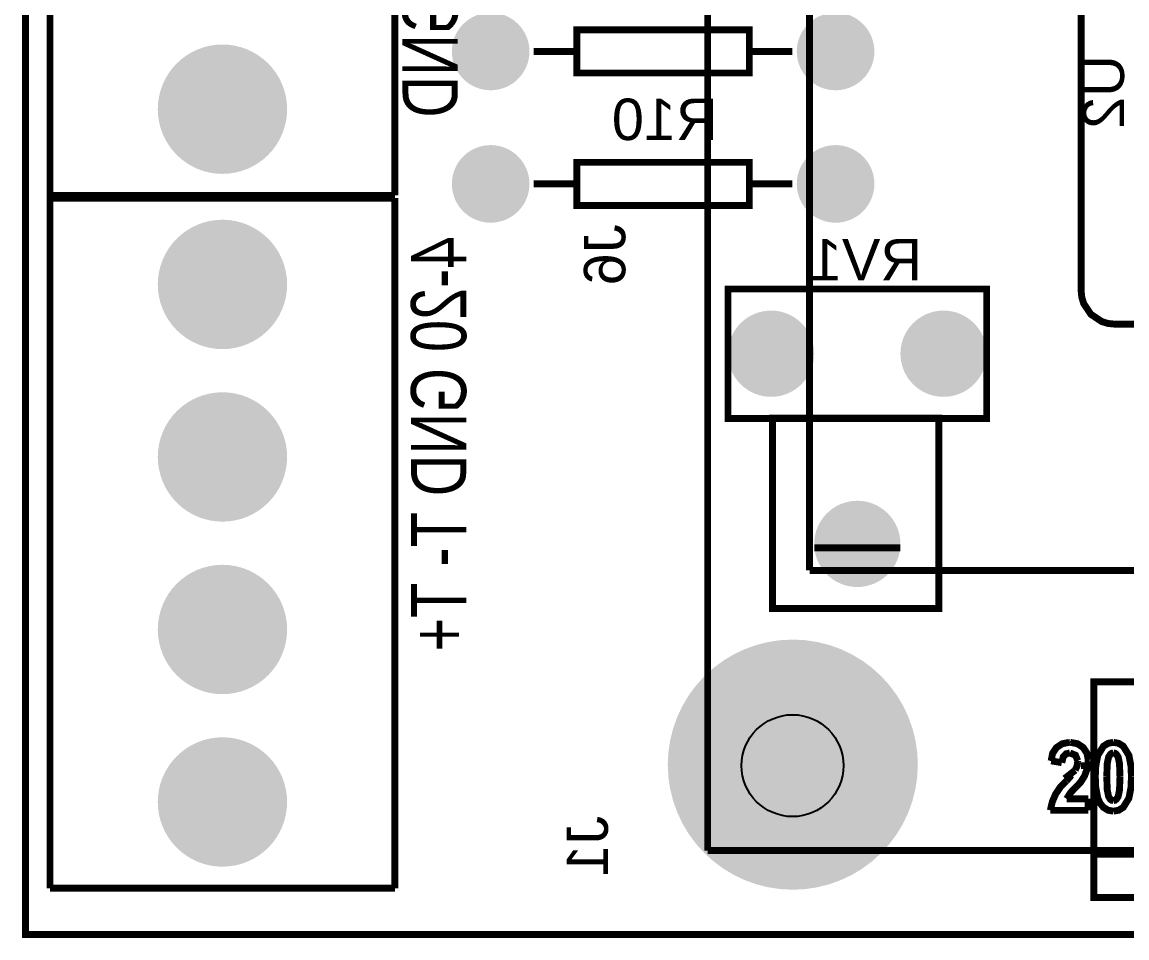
# Model space of a CAD drawing. Header units: inches. Extents: x -2.28 to 2.28, y -1.45 to 1.48.
# Drawn here: x -2.276 to -0.994, y -1.441 to -0.379 of the extents above; entities that cross this region are included whole.
import ezdxf

# ---------------------------------------------------------------- set-up
doc = ezdxf.new("R2010")
doc.units = ezdxf.units.IN
doc.layers.get('0').update_dxf_attribs({"linetype": 'CONTINUOUS'})

# ---------------------------------------------------------------- blocks, each defined once
blk = doc.blocks.new('EPAD')
at = {"const_width": 0.5}
blk.add_lwpolyline([(-0.25, 0, 1), (0.25, 0, 1)], format="xyb", close=True, dxfattribs=at)

msp = doc.modelspace()

# ---------------------------------------------------------------- linework, layer by layer
at = {"const_width": 0.008}
for points in [[(-2.271654, -1.436724), (2.279528, -1.436724), (2.279528, 1.472724), (-2.271654, 1.472724), (-2.271654, -1.436724)], [(-2.271654, -1.436724), (2.279528, -1.436724), (2.279528, 1.472724), (-2.271654, 1.472724), (-2.271654, -1.436724)], [(-2.271654, -1.436724), (2.279528, -1.436724), (2.279528, 1.472724), (-2.271654, 1.472724), (-2.271654, -1.436724)], [(-1.480638, 1.416417), (-1.480638, -1.339488)], [(-1.480638, 1.416417), (-1.480638, -1.339488)], [(-1.480638, 1.416417), (-1.480638, -1.339488)], [(-1.362528, 1.091614), (-1.362528, -1.014685)], [(-1.362528, 1.091614), (-1.362528, -1.014685)], [(-1.362528, 1.091614), (-1.362528, -1.014685)], [(-1.047567, 0.766811), (-1.047567, -0.689882), (-1.046783, -0.697932), (-1.04453, -0.705376), (-1.036187, -0.717872), (-1.023691, -0.726215), (-1.016247, -0.728469), (-1.008197, -0.729252), (1.708339, -0.729252)], [(-1.047567, 0.766811), (-1.047567, -0.689882), (-1.046783, -0.697932), (-1.04453, -0.705376), (-1.036187, -0.717872), (-1.023691, -0.726215), (-1.016247, -0.728469), (-1.008197, -0.729252), (1.708339, -0.729252)], [(-1.047567, 0.766811), (-1.047567, -0.689882), (-1.046783, -0.697932), (-1.04453, -0.705376), (-1.036187, -0.717872), (-1.023691, -0.726215), (-1.016247, -0.728469), (-1.008197, -0.729252), (1.708339, -0.729252)], [(-2.243307, -0.180031), (-2.243307, -0.580031)], [(-2.243307, -0.180031), (-2.243307, -0.580031)], [(-2.243307, -0.180031), (-2.243307, -0.580031)], [(-1.843307, -0.180031), (-1.843307, -0.580031)], [(-1.843307, -0.180031), (-1.843307, -0.580031)], [(-1.843307, -0.180031), (-1.843307, -0.580031)], [(-1.632283, -0.438102), (-1.432283, -0.438102), (-1.432283, -0.388102), (-1.632283, -0.388102), (-1.632283, -0.438102)], [(-1.632283, -0.438102), (-1.432283, -0.438102), (-1.432283, -0.388102), (-1.632283, -0.388102), (-1.632283, -0.438102)], [(-1.632283, -0.438102), (-1.432283, -0.438102), (-1.432283, -0.388102), (-1.632283, -0.388102), (-1.632283, -0.438102)], [(-1.682283, -0.413102), (-1.632283, -0.413102)], [(-1.682283, -0.413102), (-1.632283, -0.413102)], [(-1.682283, -0.413102), (-1.632283, -0.413102)], [(-1.432283, -0.413102), (-1.382283, -0.413102)], [(-1.432283, -0.413102), (-1.382283, -0.413102)], [(-1.432283, -0.413102), (-1.382283, -0.413102)], [(-1.632283, -0.591646), (-1.432283, -0.591646), (-1.432283, -0.541646), (-1.632283, -0.541646), (-1.632283, -0.591646)], [(-1.632283, -0.591646), (-1.432283, -0.591646), (-1.432283, -0.541646), (-1.632283, -0.541646), (-1.632283, -0.591646)], [(-1.632283, -0.591646), (-1.432283, -0.591646), (-1.432283, -0.541646), (-1.632283, -0.541646), (-1.632283, -0.591646)], [(-1.682283, -0.566646), (-1.632283, -0.566646)], [(-1.682283, -0.566646), (-1.632283, -0.566646)], [(-1.682283, -0.566646), (-1.632283, -0.566646)], [(-1.432283, -0.566646), (-1.382283, -0.566646)], [(-1.432283, -0.566646), (-1.382283, -0.566646)], [(-1.432283, -0.566646), (-1.382283, -0.566646)], [(-2.243307, -0.580031), (-1.843307, -0.580031)], [(-2.243307, -0.580031), (-1.843307, -0.580031)], [(-2.243307, -0.580031), (-1.843307, -0.580031)], [(-1.843307, -0.583181), (-2.243307, -0.583181), (-2.243307, -1.383181)], [(-1.843307, -0.583181), (-2.243307, -0.583181), (-2.243307, -1.383181)], [(-1.843307, -0.583181), (-2.243307, -0.583181), (-2.243307, -1.383181)], [(-1.843307, -1.383181), (-1.843307, -0.583181)], [(-1.843307, -1.383181), (-1.843307, -0.583181)], [(-1.843307, -1.383181), (-1.843307, -0.583181)], [(-1.457087, -0.838496), (-1.157087, -0.838496), (-1.157087, -0.688496), (-1.457087, -0.688496), (-1.457087, -0.838496)], [(-1.457087, -0.838496), (-1.157087, -0.838496), (-1.157087, -0.688496), (-1.457087, -0.688496), (-1.457087, -0.838496)], [(-1.457087, -0.838496), (-1.157087, -0.838496), (-1.157087, -0.688496), (-1.457087, -0.688496), (-1.457087, -0.838496)], [(-1.405512, -1.058772), (-1.212598, -1.058772), (-1.212598, -0.838299), (-1.405512, -0.838299), (-1.405512, -1.058772)], [(-1.405512, -1.058772), (-1.212598, -1.058772), (-1.212598, -0.838299), (-1.405512, -0.838299), (-1.405512, -1.058772)], [(-1.405512, -1.058772), (-1.212598, -1.058772), (-1.212598, -0.838299), (-1.405512, -0.838299), (-1.405512, -1.058772)], [(-1.357087, -0.988496), (-1.257087, -0.988496)], [(-1.357087, -0.988496), (-1.257087, -0.988496)], [(-1.357087, -0.988496), (-1.257087, -0.988496)], [(-1.362528, -1.014685), (2.062669, -1.014685)], [(-1.362528, -1.014685), (2.062669, -1.014685)], [(-1.362528, -1.014685), (2.062669, -1.014685)], [(-1.032693, -1.393811), (1.067307, -1.393811), (1.067307, -1.143811), (-1.032693, -1.143811), (-1.032693, -1.393811)], [(-1.032693, -1.393811), (1.067307, -1.393811), (1.067307, -1.143811), (-1.032693, -1.143811), (-1.032693, -1.393811)], [(-1.032693, -1.393811), (1.067307, -1.393811), (1.067307, -1.143811), (-1.032693, -1.143811), (-1.032693, -1.393811)], [(-1.082245, -1.235052), (-1.080624, -1.226781), (-1.07617, -1.220111), (-1.069501, -1.215657), (-1.06123, -1.214036)], [(-1.082245, -1.235052), (-1.080624, -1.226781), (-1.07617, -1.220111), (-1.069501, -1.215657), (-1.06123, -1.214036)], [(-1.082245, -1.235052), (-1.080624, -1.226781), (-1.07617, -1.220111), (-1.069501, -1.215657), (-1.06123, -1.214036)], [(-1.06024, -1.214059), (-1.06123, -1.214036)], [(-1.06024, -1.214059), (-1.06123, -1.214036)], [(-1.06024, -1.214059), (-1.06123, -1.214036)], [(-1.060244, -1.21406), (-1.059849, -1.214056)], [(-1.060244, -1.21406), (-1.059849, -1.214056)], [(-1.060244, -1.21406), (-1.059849, -1.214056)], [(-1.03925, -1.234656), (-1.040839, -1.226548), (-1.045204, -1.220011), (-1.051742, -1.215646), (-1.059849, -1.214056)], [(-1.03925, -1.234656), (-1.040839, -1.226548), (-1.045204, -1.220011), (-1.051742, -1.215646), (-1.059849, -1.214056)], [(-1.03925, -1.234656), (-1.040839, -1.226548), (-1.045204, -1.220011), (-1.051742, -1.215646), (-1.059849, -1.214056)], [(-1.03111, -1.253813), (-1.030538, -1.241296), (-1.028135, -1.229016), (-1.021598, -1.218477), (-1.016317, -1.215161), (-1.010178, -1.21406)], [(-1.03111, -1.253813), (-1.030538, -1.241296), (-1.028135, -1.229016), (-1.021598, -1.218477), (-1.016317, -1.215161), (-1.010178, -1.21406)], [(-1.03111, -1.253813), (-1.030538, -1.241296), (-1.028135, -1.229016), (-1.021598, -1.218477), (-1.016317, -1.215161), (-1.010178, -1.21406)], [(-1.010178, -1.21406), (-1.004012, -1.21516), (-0.998706, -1.218483), (-0.992147, -1.229066), (-0.989752, -1.241402), (-0.989183, -1.253973)], [(-1.010178, -1.21406), (-1.004012, -1.21516), (-0.998706, -1.218483), (-0.992147, -1.229066), (-0.989752, -1.241402), (-0.989183, -1.253973)], [(-1.010178, -1.21406), (-1.004012, -1.21516), (-0.998706, -1.218483), (-0.992147, -1.229066), (-0.989752, -1.241402), (-0.989183, -1.253973)], [(-1.060509, -1.226331), (-1.065001, -1.227318), (-1.068232, -1.23056), (-1.069969, -1.23758)], [(-1.060509, -1.226331), (-1.065001, -1.227318), (-1.068232, -1.23056), (-1.069969, -1.23758)], [(-1.060509, -1.226331), (-1.065001, -1.227318), (-1.068232, -1.23056), (-1.069969, -1.23758)], [(-1.05146, -1.23538), (-1.054076, -1.228947), (-1.060509, -1.226331)], [(-1.05146, -1.23538), (-1.054076, -1.228947), (-1.060509, -1.226331)], [(-1.05146, -1.23538), (-1.054076, -1.228947), (-1.060509, -1.226331)], [(-1.010146, -1.226331), (-1.012024, -1.226722), (-1.013598, -1.227817), (-1.015688, -1.231035), (-1.017222, -1.238567), (-1.017816, -1.253973)], [(-1.010146, -1.226331), (-1.012024, -1.226722), (-1.013598, -1.227817), (-1.015688, -1.231035), (-1.017222, -1.238567), (-1.017816, -1.253973)], [(-1.010146, -1.226331), (-1.012024, -1.226722), (-1.013598, -1.227817), (-1.015688, -1.231035), (-1.017222, -1.238567), (-1.017816, -1.253973)], [(-1.002477, -1.253973), (-1.003053, -1.238556), (-1.004596, -1.23102), (-1.006681, -1.227797), (-1.008267, -1.226716), (-1.010146, -1.226331)], [(-1.002477, -1.253973), (-1.003053, -1.238556), (-1.004596, -1.23102), (-1.006681, -1.227797), (-1.008267, -1.226716), (-1.010146, -1.226331)], [(-1.002477, -1.253973), (-1.003053, -1.238556), (-1.004596, -1.23102), (-1.006681, -1.227797), (-1.008267, -1.226716), (-1.010146, -1.226331)], [(-1.082245, -1.235052), (-1.08224, -1.235528)], [(-1.082245, -1.235052), (-1.08224, -1.235528)], [(-1.082245, -1.235052), (-1.08224, -1.235528)], [(-1.069969, -1.23758), (-1.08224, -1.235534)], [(-1.069969, -1.23758), (-1.08224, -1.235534)], [(-1.069969, -1.23758), (-1.08224, -1.235534)], [(-1.066589, -1.255979), (-1.054422, -1.246335)], [(-1.066589, -1.255979), (-1.054422, -1.246335)], [(-1.066589, -1.255979), (-1.054422, -1.246335)], [(-1.054422, -1.246335), (-1.052161, -1.241143), (-1.051562, -1.236733)], [(-1.054422, -1.246335), (-1.052161, -1.241143), (-1.051562, -1.236733)], [(-1.054422, -1.246335), (-1.052161, -1.241143), (-1.051562, -1.236733)], [(-1.039291, -1.235959), (-1.040628, -1.244927), (-1.043641, -1.253099), (-1.04818, -1.260306), (-1.054095, -1.26638)], [(-1.039291, -1.235959), (-1.040628, -1.244927), (-1.043641, -1.253099), (-1.04818, -1.260306), (-1.054095, -1.26638)], [(-1.039291, -1.235959), (-1.040628, -1.244927), (-1.043641, -1.253099), (-1.04818, -1.260306), (-1.054095, -1.26638)], [(-1.05146, -1.23538), (-1.051562, -1.236733)], [(-1.05146, -1.23538), (-1.051562, -1.236733)], [(-1.05146, -1.23538), (-1.051562, -1.236733)], [(-1.027882, -1.241063), (-1.047567, -1.241063)], [(-1.027882, -1.241063), (-1.047567, -1.241063)], [(-1.027882, -1.241063), (-1.047567, -1.241063)], [(-1.03925, -1.234656), (-1.039291, -1.235949)], [(-1.03925, -1.234656), (-1.039291, -1.235949)], [(-1.03925, -1.234656), (-1.039291, -1.235949)], [(-1.083266, -1.292824), (-1.080914, -1.282804), (-1.076953, -1.273726), (-1.071503, -1.265713), (-1.064685, -1.258885)], [(-1.083266, -1.292824), (-1.080914, -1.282804), (-1.076953, -1.273726), (-1.071503, -1.265713), (-1.064685, -1.258885)], [(-1.083266, -1.292824), (-1.080914, -1.282804), (-1.076953, -1.273726), (-1.071503, -1.265713), (-1.064685, -1.258885)], [(-1.064696, -1.258894), (-1.058715, -1.252042)], [(-1.064696, -1.258894), (-1.058715, -1.252042)], [(-1.064696, -1.258894), (-1.058715, -1.252042)], [(-1.010115, -1.293822), (-1.0163, -1.292732), (-1.021626, -1.289406), (-1.025622, -1.284544), (-1.028184, -1.278792), (-1.030559, -1.266419), (-1.03111, -1.253813)], [(-1.010115, -1.293822), (-1.0163, -1.292732), (-1.021626, -1.289406), (-1.025622, -1.284544), (-1.028184, -1.278792), (-1.030559, -1.266419), (-1.03111, -1.253813)], [(-1.010115, -1.293822), (-1.0163, -1.292732), (-1.021626, -1.289406), (-1.025622, -1.284544), (-1.028184, -1.278792), (-1.030559, -1.266419), (-1.03111, -1.253813)], [(-1.017816, -1.253973), (-1.017222, -1.269351), (-1.015692, -1.276869), (-1.013596, -1.280074), (-1.012021, -1.281163), (-1.010146, -1.281551)], [(-1.017816, -1.253973), (-1.017222, -1.269351), (-1.015692, -1.276869), (-1.013596, -1.280074), (-1.012021, -1.281163), (-1.010146, -1.281551)], [(-1.017816, -1.253973), (-1.017222, -1.269351), (-1.015692, -1.276869), (-1.013596, -1.280074), (-1.012021, -1.281163), (-1.010146, -1.281551)], [(-1.010146, -1.281551), (-1.00827, -1.281168), (-1.006687, -1.28009), (-1.004597, -1.276881), (-1.003055, -1.26936), (-1.002477, -1.253973)], [(-1.010146, -1.281551), (-1.00827, -1.281168), (-1.006687, -1.28009), (-1.004597, -1.276881), (-1.003055, -1.26936), (-1.002477, -1.253973)], [(-1.010146, -1.281551), (-1.00827, -1.281168), (-1.006687, -1.28009), (-1.004597, -1.276881), (-1.003055, -1.26936), (-1.002477, -1.253973)], [(-0.989183, -1.253973), (-0.989754, -1.266514), (-0.992144, -1.278821), (-0.998677, -1.289389), (-1.003965, -1.292717), (-1.010115, -1.293822)], [(-0.989183, -1.253973), (-0.989754, -1.266514), (-0.992144, -1.278821), (-0.998677, -1.289389), (-1.003965, -1.292717), (-1.010115, -1.293822)], [(-0.989183, -1.253973), (-0.989754, -1.266514), (-0.992144, -1.278821), (-0.998677, -1.289389), (-1.003965, -1.292717), (-1.010115, -1.293822)], [(-1.064392, -1.279506), (-1.059736, -1.272312), (-1.05412, -1.266406)], [(-1.064392, -1.279506), (-1.059736, -1.272312), (-1.05412, -1.266406)], [(-1.064392, -1.279506), (-1.059736, -1.272312), (-1.05412, -1.266406)], [(-1.064392, -1.279506), (-1.039291, -1.279506)], [(-1.064392, -1.279506), (-1.039291, -1.279506)], [(-1.064392, -1.279506), (-1.039291, -1.279506)], [(-1.039291, -1.279506), (-1.039291, -1.2928)], [(-1.039291, -1.279506), (-1.039291, -1.2928)], [(-1.039291, -1.279506), (-1.039291, -1.2928)], [(-1.039291, -1.2928), (-1.083262, -1.2928)], [(-1.039291, -1.2928), (-1.083262, -1.2928)], [(-1.039291, -1.2928), (-1.083262, -1.2928)], [(-1.480638, -1.339488), (-0.968827, -1.339488)], [(-1.480638, -1.339488), (-0.968827, -1.339488)], [(-1.480638, -1.339488), (-0.968827, -1.339488)], [(1.067307, -1.343811), (-1.032693, -1.343811)], [(1.067307, -1.343811), (-1.032693, -1.343811)], [(1.067307, -1.343811), (-1.032693, -1.343811)], [(-1.843307, -1.383181), (-2.243307, -1.383181)], [(-1.843307, -1.383181), (-2.243307, -1.383181)], [(-1.843307, -1.383181), (-2.243307, -1.383181)]]:
    msp.add_lwpolyline(points, dxfattribs=at)
msp.add_circle((-1.382213, -1.241063), 0.059055)
msp.add_circle((-1.382213, -1.241063), 0.059055)
msp.add_circle((-1.382213, -1.241063), 0.059055)

# ---------------------------------------------------------------- block references
for p, xscale, yscale in [((-1.732283, -0.413102), 0.09, 0.09), ((-1.332283, -0.413102), 0.09, 0.09), ((-2.043307, -0.480031), 0.15, 0.15), ((-1.732283, -0.566646), 0.09, 0.09), ((-1.332283, -0.566646), 0.09, 0.09), ((-2.043307, -0.683181), 0.15, 0.15), ((-1.407087, -0.763496), 0.1, 0.1), ((-1.207087, -0.763496), 0.1, 0.1), ((-2.043307, -0.883181), 0.15, 0.15), ((-1.307087, -0.983969), 0.1, 0.1), ((-2.043307, -1.083181), 0.15, 0.15), ((-1.38189, -1.239874), 0.29, 0.29), ((-2.043307, -1.283181), 0.15, 0.15)]:
    msp.add_blockref('EPAD', p, dxfattribs=dict(xscale=xscale, yscale=yscale))

# ---------------------------------------------------------------- texts
at = {"text_generation_flag": 2}
for s, height, width, p in [('4-20 GND', 0.064, 0.78125, (-1.77052, -0.188693)), ('4-20 GND', 0.064, 0.78125, (-1.77052, -0.188693)), ('4-20 GND', 0.064, 0.78125, (-1.77052, -0.188693)), ('U2', 0.048, 1.041667, (-0.997795, -0.417433)), ('U2', 0.048, 1.041667, (-0.997795, -0.417433)), ('U2', 0.048, 1.041667, (-0.997795, -0.417433)), ('J6', 0.048, 1.041667, (-1.576142, -0.613496)), ('J6', 0.048, 1.041667, (-1.576142, -0.613496)), ('J6', 0.048, 1.041667, (-1.576142, -0.613496)), ('4-20 GND T- T+', 0.064, 0.78125, (-1.760677, -0.627669)), ('4-20 GND T- T+', 0.064, 0.78125, (-1.760677, -0.627669)), ('4-20 GND T- T+', 0.064, 0.78125, (-1.760677, -0.627669)), ('J1', 0.048, 1.041667, (-1.596331, -1.299323)), ('J1', 0.048, 1.041667, (-1.596331, -1.299323)), ('J1', 0.048, 1.041667, (-1.596331, -1.299323))]:
    msp.add_text(s, height=height, rotation=90, dxfattribs=dict(at, width=width)).set_placement(p)
at = {"text_generation_flag": 2, "width": 1.041667}
for s, p in [('R10', (-1.469094, -0.515787)), ('R10', (-1.469094, -0.515787)), ('R10', (-1.469094, -0.515787)), ('RV1', (-1.232087, -0.678496)), ('RV1', (-1.232087, -0.678496)), ('RV1', (-1.232087, -0.678496))]:
    msp.add_text(s, height=0.048, dxfattribs=at).set_placement(p)

doc.saveas('drawing.dxf')
